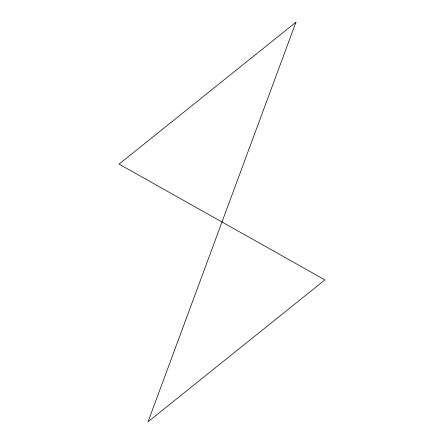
<?xml version="1.0" encoding="UTF-8"?>
<svg xmlns="http://www.w3.org/2000/svg" width="444" height="444" viewBox="0 0 444 444"><rect width="100%" height="100%" fill="white"/><g stroke="black" fill="none" stroke-linecap="round" stroke-linejoin="round"><path stroke-width="0.67" d="M295.959 22.2L148.041 421.8L324.925 279.892L119.075 164.108L295.959 22.2"/></g></svg>
